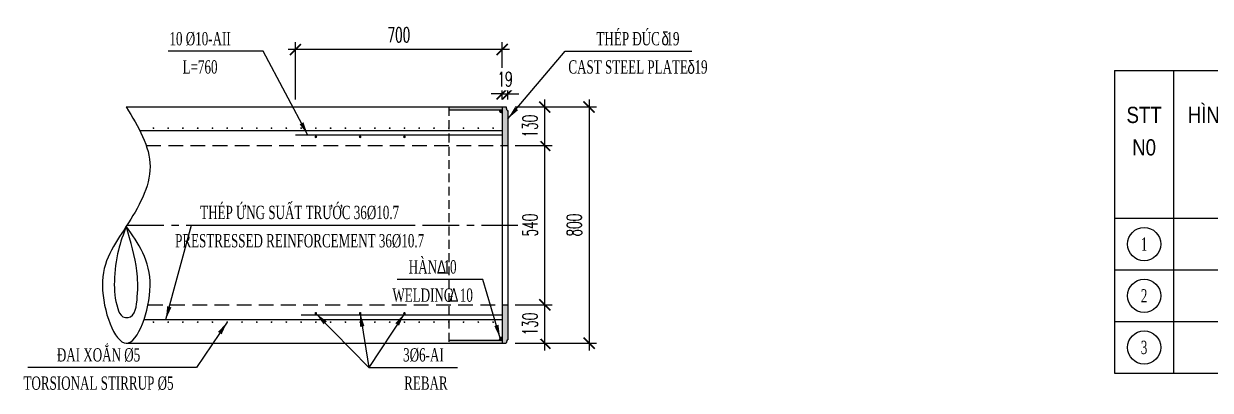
# Model space of a CAD drawing. Extents: x -687 to 808890, y -259 to 107959.
# Drawn here: x 768302 to 772319, y 90248 to 91489 of the extents above; entities that cross this region are included whole.
import ezdxf
from ezdxf.enums import TextEntityAlignment as Align

# ---------------------------------------------------------------- set-up
doc = ezdxf.new("R2010")
doc.units = 0
doc.header["$MEASUREMENT"] = 0
doc.header["$PDMODE"] = 3
doc.linetypes.add('CENTER', pattern=[2, 1.25, -0.25, 0.25, -0.25])
doc.linetypes.add('HIDDEN', pattern=[0.375, 0.25, -0.125])
doc.layers.get('0').update_dxf_attribs({"color": 3, "linetype": 'CONTINUOUS'})
doc.layers.get('DEFPOINTS').update_dxf_attribs({"linetype": 'CONTINUOUS'})
for name, color, linetype in [('Han', 7, 'CONTINUOUS'), ('Hatch', 5, 'CONTINUOUS'), ('Kich thuoc', 4, 'CONTINUOUS'), ('Net vang', 2, 'CONTINUOUS'), ('Text', 3, 'CONTINUOUS'), ('Thep chu', 1, 'CONTINUOUS'), ('Thep dai', 6, 'CONTINUOUS'), ('Tim', 8, 'CENTER')]:
    doc.layers.add(name, color=color, linetype=linetype)
doc.styles.add('Kichthuoc', font='romans.shx', dxfattribs={"width": 0.6})
doc.styles.get("Standard").update_dxf_attribs({"font": 'vntimeh.shx', "width": 0.65})
doc.styles.add('SYMBOL', font='greeks.shx', dxfattribs={"width": 0.8})
doc.styles.add('Ten', font='Vharialn.ttf')
doc.dimstyles.new('Dim 250', dxfattribs={"dimscale": 250, "dimtxt": 0.2, "dimasz": 0.15, "dimexe": 0.1, "dimexo": 0.1, "dimgap": 0.1, "dimtad": 1, "dimdec": 0, "dimlfac": -1, "dimzin": 0, "dimdsep": 46, "dimtxsty": 'Kichthuoc', "dimblk": 'ARCHTICK', "dimcen": 0.1, "dimdle": 0.1, "dimclrd": 4, "dimclre": 4, "dimclrt": 3, "dimadec": 0, "dimazin": 0, "dimtfac": 1, "dimtdec": 0, "dimtix": 1, "dimtmove": 2, "dimatfit": 3, "dimfxl": 1, "dimtfill": 1, "dimtolj": 1, "dimtzin": 0, "dimarcsym": 0})
doc.dimstyles.new('Le 250', dxfattribs={"dimscale": 250, "dimtxt": 0.22, "dimasz": 0.18, "dimexe": 0.1, "dimexo": 0.2, "dimgap": 0.1, "dimtad": 1, "dimdec": 0, "dimzin": 0, "dimdsep": 46, "dimtxsty": 'Kichthuoc', "dimblk": 'ARCHTICK', "dimcen": 0, "dimdle": 0.1, "dimclrd": 2, "dimclre": 2, "dimclrt": 256, "dimadec": 0, "dimazin": 0, "dimtfac": 1, "dimtdec": 0, "dimtix": 1, "dimtmove": 2, "dimatfit": 3, "dimfxl": 1, "dimtolj": 1, "dimtzin": 0, "dimarcsym": 0})

# ---------------------------------------------------------------- blocks, each defined once
blk = doc.blocks.new('_ArchTick')
at = {"color": 0, "linetype": 'ByBlock', "const_width": 0.15}
blk.add_lwpolyline([(-0.5, -0.5), (0.5, 0.5)], dxfattribs=at)
blk = doc.blocks.new('*D95')
at = {"layer": 'DEFPOINTS', "color": 0}
for p in [(769222.2, 91401.9), (769222.2, 91207.5), (769922.2, 91207.5)]:
    blk.add_point(p, dxfattribs=at)
at = {"layer": 'Kich thuoc', "color": 4, "lineweight": -2}
for p, q in [((769947.2, 91401.9), (769197.2, 91401.9)), ((769222.2, 91232.5), (769222.2, 91426.9)), ((769922.2, 91232.5), (769922.2, 91426.9))]:
    blk.add_line(p, q, dxfattribs=at)
at = {"layer": 'Kich thuoc', "color": 4, "lineweight": -2, "xscale": 37.5, "yscale": 37.5, "zscale": 37.5, "rotation": 180}
blk.add_blockref('_ArchTick', (769222.2, 91401.9), dxfattribs=at)
at = {"layer": 'Kich thuoc', "color": 4, "lineweight": -2, "xscale": 37.5, "yscale": 37.5, "zscale": 37.5}
blk.add_blockref('_ArchTick', (769922.2, 91401.9), dxfattribs=at)
at = {"layer": 'Kich thuoc', "color": 3, "insert": (769572.2, 91451.9), "char_height": 50, "attachment_point": 5, "style": 'Kichthuoc', "bg_fill": 3, "box_fill_scale": 1.25, "bg_fill_color": 9, "bg_fill_true_color": 13158600, "bg_fill_transparency": 11595200}
blk.add_mtext('\\A1;700', dxfattribs=at)
blk = doc.blocks.new('*D96')
at = {"layer": 'DEFPOINTS', "color": 0}
for p in [(769922.2, 91207.5), (769941.2, 91207.5)]:
    blk.add_point(p, dxfattribs=at)
at = {"layer": 'Kich thuoc', "color": 4, "lineweight": -2}
for p, q in [((769922.2, 91232.5), (769922.2, 91276.9)), ((769941.2, 91232.5), (769941.2, 91276.9)), ((769922.2, 91251.9), (769884.7, 91251.9)), ((769922.2, 91251.9), (769941.2, 91251.9)), ((769941.2, 91251.9), (769978.7, 91251.9))]:
    blk.add_line(p, q, dxfattribs=at)
at = {"layer": 'Kich thuoc', "color": 4, "lineweight": -2, "xscale": 37.5, "yscale": 37.5, "zscale": 37.5}
blk.add_blockref('_ArchTick', (769922.2, 91251.9), dxfattribs=at)
at = {"layer": 'Kich thuoc', "color": 4, "lineweight": -2, "xscale": 37.5, "yscale": 37.5, "zscale": 37.5, "rotation": 180}
blk.add_blockref('_ArchTick', (769941.2, 91251.9), dxfattribs=at)
at = {"layer": 'Kich thuoc', "color": 3, "insert": (769931.7, 91301.9), "char_height": 50, "attachment_point": 5, "style": 'Kichthuoc', "bg_fill": 3, "box_fill_scale": 1.25, "bg_fill_color": 9, "bg_fill_true_color": 13158600, "bg_fill_transparency": 11597764}
blk.add_mtext('\\A1;19', dxfattribs=at)
at = {"layer": 'DEFPOINTS', "color": 0}
blk.add_point((769941.2, 91251.9), dxfattribs=at)
blk = doc.blocks.new('*D97')
at = {"layer": 'DEFPOINTS', "color": 0}
for p in [(769941.2, 90537.5), (769941.2, 90407.5)]:
    blk.add_point(p, dxfattribs=at)
at = {"layer": 'Kich thuoc', "color": 4, "lineweight": -2}
for p, q in [((770066.2, 90382.5), (770066.2, 90562.5)), ((769966.2, 90537.5), (770091.2, 90537.5)), ((769966.2, 90407.5), (770091.2, 90407.5))]:
    blk.add_line(p, q, dxfattribs=at)
at = {"layer": 'Kich thuoc', "color": 4, "lineweight": -2, "xscale": 37.5, "yscale": 37.5, "zscale": 37.5}
for p, rotation in [((770066.2, 90537.5), 90), ((770066.2, 90407.5), 270)]:
    blk.add_blockref('_ArchTick', p, dxfattribs=dict(at, rotation=rotation))
at = {"layer": 'Kich thuoc', "color": 3, "insert": (770016.2, 90472.5), "char_height": 50, "attachment_point": 5, "rotation": 90, "style": 'Kichthuoc', "bg_fill": 3, "box_fill_scale": 1.25, "bg_fill_color": 9, "bg_fill_true_color": 13158600, "bg_fill_transparency": 11732736}
blk.add_mtext('\\A1;130', dxfattribs=at)
at = {"layer": 'DEFPOINTS', "color": 0}
blk.add_point((770066.2, 90537.5), dxfattribs=at)
blk = doc.blocks.new('*D98')
at = {"layer": 'DEFPOINTS', "color": 0}
for p in [(769941.2, 91207.5), (769941.2, 90407.5), (770216.2, 90407.5)]:
    blk.add_point(p, dxfattribs=at)
at = {"layer": 'Kich thuoc', "color": 4, "lineweight": -2}
for p, q in [((770216.2, 91232.5), (770216.2, 90382.5)), ((769966.2, 91207.5), (770241.2, 91207.5)), ((769966.2, 90407.5), (770241.2, 90407.5))]:
    blk.add_line(p, q, dxfattribs=at)
at = {"layer": 'Kich thuoc', "color": 4, "lineweight": -2, "xscale": 37.5, "yscale": 37.5, "zscale": 37.5}
for p, rotation in [((770216.2, 91207.5), 90), ((770216.2, 90407.5), 270)]:
    blk.add_blockref('_ArchTick', p, dxfattribs=dict(at, rotation=rotation))
at = {"layer": 'Kich thuoc', "color": 3, "insert": (770166.2, 90807.5), "char_height": 50, "attachment_point": 5, "rotation": 90, "style": 'Kichthuoc', "bg_fill": 3, "box_fill_scale": 1.25, "bg_fill_color": 9, "bg_fill_true_color": 13158600, "bg_fill_transparency": 11732736}
blk.add_mtext('\\A1;800', dxfattribs=at)
blk = doc.blocks.new('*D99')
at = {"layer": 'DEFPOINTS', "color": 0}
for p in [(769941.2, 91077.5), (770066.2, 91077.5), (769941.2, 90537.5)]:
    blk.add_point(p, dxfattribs=at)
at = {"layer": 'Kich thuoc', "color": 4, "lineweight": -2}
for p, q in [((769966.2, 91077.5), (770091.2, 91077.5)), ((770066.2, 90512.5), (770066.2, 91102.5)), ((769966.2, 90537.5), (770091.2, 90537.5))]:
    blk.add_line(p, q, dxfattribs=at)
at = {"layer": 'Kich thuoc', "color": 4, "lineweight": -2, "xscale": 37.5, "yscale": 37.5, "zscale": 37.5}
for p, rotation in [((770066.2, 91077.5), 90), ((770066.2, 90537.5), 270)]:
    blk.add_blockref('_ArchTick', p, dxfattribs=dict(at, rotation=rotation))
at = {"layer": 'Kich thuoc', "color": 3, "insert": (770016.2, 90807.5), "char_height": 50, "attachment_point": 5, "rotation": 90, "style": 'Kichthuoc', "bg_fill": 3, "box_fill_scale": 1.25, "bg_fill_color": 9, "bg_fill_true_color": 13158600, "bg_fill_transparency": 11597780}
blk.add_mtext('\\A1;540', dxfattribs=at)
blk = doc.blocks.new('*D100')
at = {"layer": 'DEFPOINTS', "color": 0}
for p in [(769941.2, 91207.5), (769941.2, 91077.5)]:
    blk.add_point(p, dxfattribs=at)
at = {"layer": 'Kich thuoc', "color": 4, "lineweight": -2}
for p, q in [((770066.2, 91052.5), (770066.2, 91232.5)), ((769966.2, 91207.5), (770091.2, 91207.5)), ((769966.2, 91077.5), (770091.2, 91077.5))]:
    blk.add_line(p, q, dxfattribs=at)
at = {"layer": 'Kich thuoc', "color": 4, "lineweight": -2, "xscale": 37.5, "yscale": 37.5, "zscale": 37.5}
for p, rotation in [((770066.2, 91207.5), 90), ((770066.2, 91077.5), 270)]:
    blk.add_blockref('_ArchTick', p, dxfattribs=dict(at, rotation=rotation))
at = {"layer": 'Kich thuoc', "color": 3, "insert": (770016.2, 91142.5), "char_height": 50, "attachment_point": 5, "rotation": 90, "style": 'Kichthuoc', "bg_fill": 3, "box_fill_scale": 1.25, "bg_fill_color": 9, "bg_fill_true_color": 13158600, "bg_fill_transparency": 11732736}
blk.add_mtext('\\A1;130', dxfattribs=at)
at = {"layer": 'DEFPOINTS', "color": 0}
blk.add_point((770066.2, 91207.5), dxfattribs=at)

msp = doc.modelspace()

# ---------------------------------------------------------------- hatches: boundary and pattern name
at = {"layer": 'Hatch'}
h = msp.add_hatch(color=256, dxfattribs=at)
h.paths.add_polyline_path([(769922.2, 91207.5), (769741.2, 91207.5), (769741.2, 91197.5), (769922.2, 91197.5)])
h.paths.add_polyline_path([(769941.2, 91195.5), (769939.4, 91195.5), (769935.2, 91207.5), (769922.2, 91207.5), (769922.2, 91077.5), (769941.2, 91077.5)])
h = msp.add_hatch(color=256, dxfattribs=at)
h.paths.add_polyline_path([(769941.2, 90537.5), (769922.2, 90537.5), (769922.2, 90407.5), (769935.2, 90407.5), (769939.4, 90419.5), (769941.2, 90419.5)])
h.paths.add_polyline_path([(769922.2, 90417.5), (769741.2, 90417.5), (769741.2, 90407.5), (769922.2, 90407.5)])

# ---------------------------------------------------------------- linework, layer by layer
for p, q in [((771995.3, 91330.7), (771995.3, 90305.7)), ((771995.3, 91330.7), (775495.3, 91330.7)), ((772195.3, 91330.7), (772195.3, 90305.7)), ((771995.3, 90830.7), (775495.3, 90830.7)), ((771995.3, 90655.7), (775495.3, 90655.7)), ((771995.3, 90480.7), (775495.3, 90480.7)), ((771995.3, 90480.7), (775495.3, 90480.7)), ((771995.3, 90305.7), (775495.3, 90305.7))]:
    msp.add_line(p, q)
at = {"const_width": 4.5}
for points in [[(769288.9, 91106.3, 1), (769293.4, 91106.3, 1)], [(769438.9, 91106.3, 1), (769443.4, 91106.3, 1)], [(769588.9, 91106.3, 1), (769593.4, 91106.3, 1)], [(769288.9, 90508.7, -1), (769293.4, 90508.7, -1)], [(769438.9, 90508.7, -1), (769443.4, 90508.7, -1)], [(769588.9, 90508.7, -1), (769593.4, 90508.7, -1)]]:
    msp.add_lwpolyline(points, format="xyb", close=True, dxfattribs=at)
at = {"layer": 'Hatch', "linetype": 'HIDDEN', "ltscale": 120}
msp.add_line((769741.2, 91207.5), (769741.2, 90407.5), dxfattribs=at)
at = {"layer": 'Net vang'}
msp.add_line((771995.3, 90830.7), (775495.3, 90830.7), dxfattribs=at)
for centre in [(772095.3, 90743.2), (772095.3, 90568.2), (772095.3, 90393.2)]:
    msp.add_circle(centre, 56.2, dxfattribs=at)
for points, knots in [([(768649.3, 91207.5), (768689.7, 91140.9), (768770.4, 91007.6), (768649.7, 90795.2), (768527.9, 90634.4), (768649.6, 90296.5), (768770.5, 90632.4), (768690.2, 90745.8), (768649.3, 90803.5)], [0, 0, 0, 0, 217.550511, 435.101022, 652.651533, 862.881742, 1073.007423, 1290.557934, 1290.557934, 1290.557934, 1290.557934]), ([(768649.3, 90803.5), (768664.1, 90752), (768687.2, 90671.4), (768689.9, 90576.3), (768678.8, 90489.3), (768630.7, 90496.4), (768611.2, 90546.3), (768605.9, 90621), (768617.2, 90717.1), (768639.4, 90776.9), (768649.3, 90803.5)], [0, 0, 0, 0, 155.255889, 243.008911, 319.962243, 337.767249, 370.835349, 463.424431, 569.804282, 654.888435, 654.888435, 654.888435, 654.888435])]:
    msp.add_open_spline(points, degree=3, knots=knots, dxfattribs=at)
at = {"layer": 'Thep dai', "const_width": 3}
for points in [[(768739.7, 91135.8, 1), (768742.7, 91135.8, 1)], [(768789.7, 91135.8, 1), (768792.7, 91135.8, 1)], [(768839.7, 91135.8, 1), (768842.7, 91135.8, 1)], [(768889.7, 91135.8, 1), (768892.7, 91135.8, 1)], [(768939.7, 91135.8, 1), (768942.7, 91135.8, 1)], [(768989.7, 91135.8, 1), (768992.7, 91135.8, 1)], [(769039.7, 91135.8, 1), (769042.7, 91135.8, 1)], [(769089.7, 91135.8, 1), (769092.7, 91135.8, 1)], [(769139.7, 91135.8, 1), (769142.7, 91135.8, 1)], [(769189.7, 91135.8, 1), (769192.7, 91135.8, 1)], [(769239.7, 91135.8, 1), (769242.7, 91135.8, 1)], [(769289.7, 91135.8, 1), (769292.7, 91135.8, 1)], [(769339.7, 91135.8, 1), (769342.7, 91135.8, 1)], [(769389.7, 91135.8, 1), (769392.7, 91135.8, 1)], [(769439.7, 91135.8, 1), (769442.7, 91135.8, 1)], [(769489.7, 91135.8, 1), (769492.7, 91135.8, 1)], [(769539.7, 91135.8, 1), (769542.7, 91135.8, 1)], [(769589.7, 91135.8, 1), (769592.7, 91135.8, 1)], [(769639.7, 91135.8, 1), (769642.7, 91135.8, 1)], [(769689.7, 91135.8, 1), (769692.7, 91135.8, 1)], [(769739.7, 91135.8, 1), (769742.7, 91135.8, 1)], [(769789.7, 91135.8, 1), (769792.7, 91135.8, 1)], [(769839.7, 91135.8, 1), (769842.7, 91135.8, 1)], [(769889.7, 91135.8, 1), (769892.7, 91135.8, 1)], [(768739.7, 90479.1, -1), (768742.7, 90479.1, -1)], [(768789.7, 90479.1, -1), (768792.7, 90479.1, -1)], [(768839.7, 90479.1, -1), (768842.7, 90479.1, -1)], [(768889.7, 90479.1, -1), (768892.7, 90479.1, -1)], [(768939.7, 90479.1, -1), (768942.7, 90479.1, -1)], [(768989.7, 90479.1, -1), (768992.7, 90479.1, -1)], [(769039.7, 90479.1, -1), (769042.7, 90479.1, -1)], [(769089.7, 90479.1, -1), (769092.7, 90479.1, -1)], [(769139.7, 90479.1, -1), (769142.7, 90479.1, -1)], [(769189.7, 90479.1, -1), (769192.7, 90479.1, -1)], [(769239.7, 90479.1, -1), (769242.7, 90479.1, -1)], [(769289.7, 90479.1, -1), (769292.7, 90479.1, -1)], [(769339.7, 90479.1, -1), (769342.7, 90479.1, -1)], [(769389.7, 90479.1, -1), (769392.7, 90479.1, -1)], [(769439.7, 90479.1, -1), (769442.7, 90479.1, -1)], [(769489.7, 90479.1, -1), (769492.7, 90479.1, -1)], [(769539.7, 90479.1, -1), (769542.7, 90479.1, -1)], [(769589.7, 90479.1, -1), (769592.7, 90479.1, -1)], [(769639.7, 90479.1, -1), (769642.7, 90479.1, -1)], [(769689.7, 90479.1, -1), (769692.7, 90479.1, -1)], [(769739.7, 90479.1, -1), (769742.7, 90479.1, -1)], [(769789.7, 90479.1, -1), (769792.7, 90479.1, -1)], [(769839.7, 90479.1, -1), (769842.7, 90479.1, -1)], [(769889.7, 90479.1, -1), (769892.7, 90479.1, -1)]]:
    msp.add_lwpolyline(points, format="xyb", close=True, dxfattribs=at)

# ---------------------------------------------------------------- texts
at = {"layer": 'Text', "width": 0.65}
for s, p in [('thÐp ®óc  19', (770381.7, 91416.3)), ('10 %%C10-aii', (768899.2, 91416.3)), ('l=760', (768899.2, 91320.7)), ('cast steel plate  19', (770381.7, 91320.7)), ('thÐp øng suÊt tr\xadíc 36%%c10.7', (769236.3, 90827.9)), ('prestressed reinforcement 36%%c10.7', (769236.3, 90732.2)), ('hµn  10', (769686.6, 90643.6)), ('welding  10', (769686.6, 90547.9)), ('®ai xo¾n %%C5', (768555.4, 90345.7)), ('3%%C6-ai', (769655.4, 90345.7)), ('torsional stirrup %%C5', (768555.4, 90250)), ('rebar', (769663.8, 90250))]:
    msp.add_text(s, height=45, dxfattribs=at).set_placement(p, align=Align.CENTER)
at = {"layer": 'Text', "style": 'SYMBOL', "width": 0.75}
for s, p in [('d', (770461.3, 91416.3)), ('d', (770549.3, 91319.6)), ('D', (769701.5, 90643.6)), ('D', (769743.2, 90547.9))]:
    msp.add_text(s, height=45, dxfattribs=at).set_placement(p)
at = {"layer": 'Text', "style": 'Ten'}
for s, p in [('stt', (772095.3, 91153.2)), ('h×nh d¹ng - kÝch th\xadíc', (772645.3, 91153.2)), ('n0', (772095.3, 91043.2))]:
    msp.add_text(s, height=55, dxfattribs=at).set_placement(p, align=Align.CENTER)
at = {"layer": 'Text', "width": 0.65}
for s, p in [('1', (772095.3, 90743.2)), ('2', (772095.3, 90568.2)), ('3', (772095.3, 90393.2))]:
    msp.add_text(s, height=45, dxfattribs=at).set_placement(p, align=Align.MIDDLE)

# ---------------------------------------------------------------- leaders
at = {"layer": 'Kich thuoc'}
for points, override in [([(769264, 91112.5), (769112.8, 91396), (768791.2, 91396)], {"dimtad": 0}), ([(769941.2, 91167.4), (770135.3, 91396), (770564.1, 91396)], {"dimtad": 0}), ([(768783.2, 90487.5), (768870.1, 90807.5), (769616.7, 90807.5)], {"dimtad": 0}), ([(769915.1, 90424.6), (769856.9, 90623.2), (769566.1, 90623.2)], {"dimtad": 0}), ([(769291.2, 90508.7), (769470.7, 90325.3), (769771.1, 90325.3)], {"dimgap": 0.1, "dimtad": 0}), ([(769441.2, 90508.7), (769470.7, 90325.3)], {"dimtad": 0}), ([(769591.2, 90508.7), (769470.7, 90325.3)], {"dimtad": 0}), ([(768991.2, 90479.1), (768887.6, 90325.3), (768316.2, 90325.3)], {"dimgap": 0.1, "dimtad": 0})]:
    msp.add_leader(points, dimstyle='Le 250', override=override, dxfattribs=at)

# ---------------------------------------------------------------- next in the draw order: dimensions: what is measured, and where the dimension line sits
dim = msp.add_linear_dim(base=(769222.2, 91401.9), p1=(769922.2, 91207.5), p2=(769222.2, 91207.5), dimstyle='Dim 250', dxfattribs=at)
dim.commit()
dim.dimension.update_dxf_attribs({"geometry": '*D95', "text_midpoint": (769572.2, 91451.9)})
dim = msp.add_linear_dim(base=(770066.2, 90537.5), p1=(769941.2, 90407.5), p2=(769941.2, 90537.5), angle=90, dimstyle='Dim 250', dxfattribs=at)
dim.commit()
dim.dimension.update_dxf_attribs({"geometry": '*D97', "text_midpoint": (770016.2, 90472.5)})

# ---------------------------------------------------------------- next in the draw order: dimensions: what is measured, and where the dimension line sits
dim = msp.add_linear_dim(base=(769941.2, 91251.9), p1=(769922.2, 91207.5), p2=(769941.2, 91207.5), dimstyle='Dim 250', dxfattribs=at)
dim.commit()
dim.dimension.update_dxf_attribs({"geometry": '*D96', "text_midpoint": (769931.7, 91301.9)})

# ---------------------------------------------------------------- next in the draw order: dimensions: what is measured, and where the dimension line sits
dim = msp.add_linear_dim(base=(770216.2, 90407.5), p1=(769941.2, 91207.5), p2=(769941.2, 90407.5), angle=90, dimstyle='Dim 250', dxfattribs=at)
dim.commit()
dim.dimension.update_dxf_attribs({"geometry": '*D98', "text_midpoint": (770166.2, 90807.5)})

# ---------------------------------------------------------------- next in the draw order: hatches: boundary and pattern name
at = {"layer": 'Han'}
msp.add_hatch(color=256, dxfattribs=at).paths.add_polyline_path([(769922.2, 90417.5), (769912.2, 90417.5, -0.414214), (769922.2, 90427.5)])

# ---------------------------------------------------------------- next in the draw order: linework, layer by layer
for p, q in [((768650.3, 90407.5), (769935.2, 90407.5)), ((769741.2, 90417.5), (769922.2, 90417.5)), ((769939.4, 90419.5), (769935.2, 90407.5)), ((769939.4, 90419.5), (769941.2, 90419.5))]:
    msp.add_line(p, q)
msp.add_arc((769922.2, 90417.5), 10, 90, 180, dxfattribs=at)
at = {"layer": 'Thep chu'}
msp.add_line((768709.8, 90487.5), (769922.2, 90487.5), dxfattribs=at)

# ---------------------------------------------------------------- next in the draw order: dimensions: what is measured, and where the dimension line sits
at = {"layer": 'Kich thuoc'}
dim = msp.add_linear_dim(base=(770066.2, 91077.5), p1=(769941.2, 90537.5), p2=(769941.2, 91077.5), angle=90, dimstyle='Dim 250', dxfattribs=at)
dim.commit()
dim.dimension.update_dxf_attribs({"geometry": '*D99', "text_midpoint": (770016.2, 90807.5)})

# ---------------------------------------------------------------- next in the draw order: linework, layer by layer
at = {"layer": 'Net vang', "linetype": 'HIDDEN', "ltscale": 200}
msp.add_line((768723.1, 90537.5), (769941.2, 90537.5), dxfattribs=at)
at = {"layer": 'Thep dai'}
msp.add_line((769922.2, 90502.5), (769241.2, 90502.5), dxfattribs=at)
at = {"layer": 'Tim', "ltscale": 100}
msp.add_line((768651.9, 90807.5), (769974.5, 90807.5), dxfattribs=at)

# ---------------------------------------------------------------- next in the draw order: dimensions: what is measured, and where the dimension line sits
at = {"layer": 'Kich thuoc'}
dim = msp.add_linear_dim(base=(770066.2, 91207.5), p1=(769941.2, 91077.5), p2=(769941.2, 91207.5), angle=90, dimstyle='Dim 250', dxfattribs=at)
dim.commit()
dim.dimension.update_dxf_attribs({"geometry": '*D100', "text_midpoint": (770016.2, 91142.5)})

# ---------------------------------------------------------------- next in the draw order: hatches: boundary and pattern name
at = {"layer": 'Han'}
msp.add_hatch(color=256, dxfattribs=at).paths.add_polyline_path([(769922.2, 91197.5), (769912.2, 91197.5, 0.414214), (769922.2, 91187.5)])

# ---------------------------------------------------------------- next in the draw order: linework, layer by layer
for p, q in [((768649.3, 91207.5), (769935.2, 91207.5)), ((769741.2, 91197.5), (769922.2, 91197.5)), ((769922.2, 91207.5), (769922.2, 90407.5)), ((769939.4, 91195.5), (769935.2, 91207.5)), ((769939.4, 91195.5), (769941.2, 91195.5)), ((769941.2, 91195.5), (769941.2, 90419.5))]:
    msp.add_line(p, q)
msp.add_arc((769922.2, 91197.5), 10, 180, 270, dxfattribs=at)
at = {"layer": 'Net vang', "linetype": 'HIDDEN', "ltscale": 200}
msp.add_line((768716.8, 91077.5), (769941.2, 91077.5), dxfattribs=at)
at = {"layer": 'Thep chu'}
msp.add_line((768695.1, 91127.5), (769922.2, 91127.5), dxfattribs=at)
at = {"layer": 'Thep dai'}
msp.add_line((769922.2, 91112.5), (769222.2, 91112.5), dxfattribs=at)

doc.saveas('drawing.dxf')
